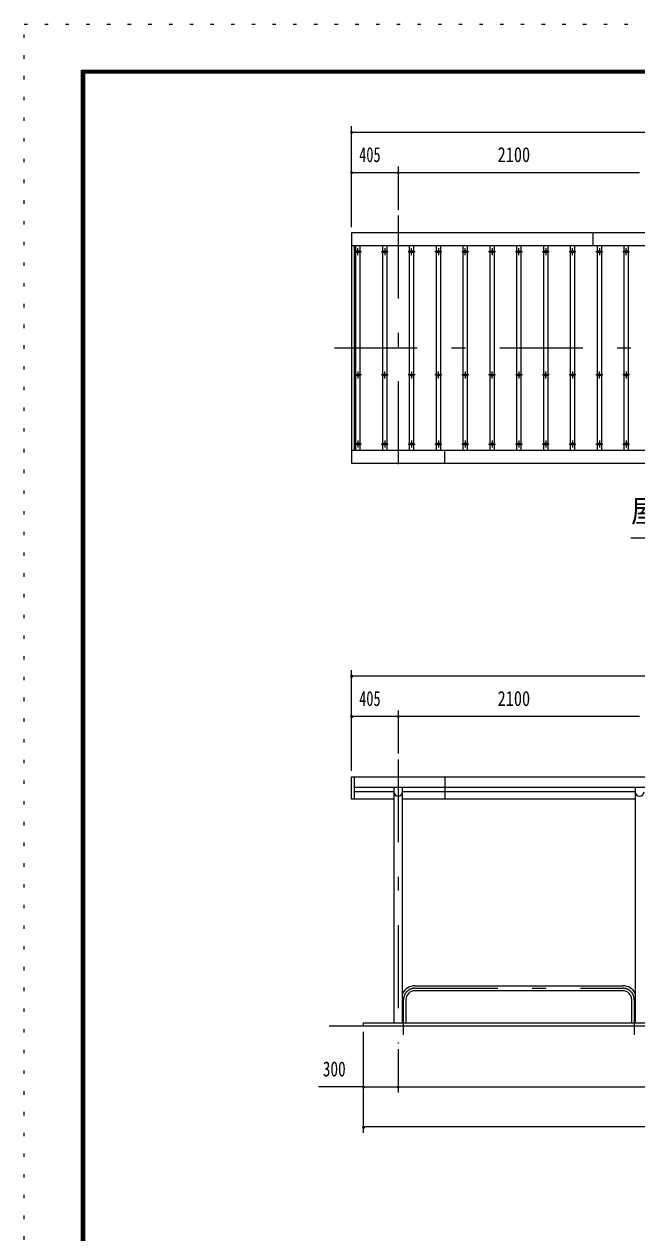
# Model space of a CAD drawing. Units: millimetres, scale not verified, with parts at other scales. Extents: x -23448 to 23452, y -10500 to 10500.
# Drawn here: x -6248 to -920, y 0 to 10500 of the extents above; entities that cross this region are included whole.
import ezdxf
from ezdxf.enums import TextEntityAlignment as Align

# ---------------------------------------------------------------- set-up
doc = ezdxf.new("R2010")
doc.units = ezdxf.units.MM
doc.header["$LTSCALE"] = 60
doc.linetypes.add('USER3', pattern=[24, 12, -5, 2, -5])
doc.linetypes.add('USER4', pattern=[3, 0.5, -2.5])
for name, color, linetype, lineweight in [('0-2_1-0BOLD', 7, 'Continuous', 18), ('0-3_1-2CENTER', 3, 'USER3', 18), ('0-4_1-4THIN', 4, 'Continuous', 18), ('0-5_1-5DIM', 3, 'Continuous', 18), ('0-C_F-F', 5, 'Continuous', 18), ('0-D_F-E_J_ADD', 5, 'USER4', 18)]:
    doc.layers.add(name, color=color, linetype=linetype, lineweight=lineweight)
doc.styles.add('ＭＳ ゴシック', font='')
doc.styles.get('ＭＳ ゴシック').set_extended_font_data('MS Gothic')

msp = doc.modelspace()

# ---------------------------------------------------------------- linework, layer by layer
at = {"layer": '0-2_1-0BOLD'}
for p, q in [((-1300.47, 8577.67), (-1300.47, 8687.67)), ((-3400.47, 8577.67), (4759.53, 8577.67)), ((-3375.47, 6797.67), (-3375.47, 8577.67)), ((4759.53, 6797.67), (-3400.47, 6797.67)), ((-2590.47, 6687.67), (-2590.47, 6797.67)), ((-3375.47, 3768.55), (-3375.47, 3962.67)), ((-2590.47, 3962.67), (-2590.47, 3768.55)), ((4734.54, 3868.72), (-3375.47, 3868.72)), ((-3375.47, 3834.18), (-3033.62, 3834.18)), ((-3033.62, 3868.72), (-3033.62, 1824.67)), ((-2957.32, 1824.67), (-2957.32, 3868.72)), ((-2957.32, 3834.18), (-933.62, 3834.18)), ((-933.62, 3868.72), (-933.62, 1824.67)), ((-933.62, 3768.55), (-2957.32, 3768.55)), ((-2849.11, 2146.02), (-1041.82, 2146.02)), ((-1041.82, 2103.32), (-2849.11, 2103.32)), ((-2927.76, 2024.67), (-2927.76, 1824.67)), ((-963.17, 1824.67), (-963.17, 2024.67)), ((4954.54, 1794.67), (-3595.47, 1794.67))]:
    msp.add_line(p, q, dxfattribs=at)
msp.add_lwpolyline([(4759.53, 6687.67), (4759.53, 8687.67), (-3400.47, 8687.67), (-3400.47, 6687.67)], close=True, dxfattribs=at)
for points in [[(-3033.62, 3768.55), (-3400.47, 3768.55), (-3400.47, 3962.67), (4759.53, 3962.67), (4759.53, 3768.55), (4392.68, 3768.55)], [(-3295.47, 1794.67), (-3295.47, 1824.67), (4654.53, 1824.67), (4654.53, 1794.67)]]:
    msp.add_lwpolyline(points, dxfattribs=at)
for centre in [(-3345.47, 8522.67), (-3112.14, 8522.67), (-2878.8, 8522.67), (-2645.47, 8522.67), (-2412.14, 8522.67), (-2178.8, 8522.67), (-1945.47, 8522.67), (-1712.14, 8522.67), (-1478.8, 8522.67), (-1245.47, 8522.67), (-1012.14, 8522.67), (-3345.47, 7452.68), (-3112.14, 7452.68), (-2878.8, 7452.68), (-2645.47, 7452.68), (-2412.14, 7452.68), (-2178.8, 7452.68), (-1945.47, 7452.68), (-1712.14, 7452.68), (-1478.8, 7452.68), (-1245.47, 7452.68), (-1012.14, 7452.68), (-3345.47, 6852.68), (-3112.14, 6852.68), (-2878.8, 6852.68), (-2645.47, 6852.68), (-2412.14, 6852.68), (-2178.8, 6852.68), (-1945.47, 6852.68), (-1712.14, 6852.68), (-1478.8, 6852.68), (-1245.47, 6852.68), (-1012.14, 6852.68)]:
    msp.add_circle(centre, 10, dxfattribs=at)
for centre, radius, start, end in [((-2995.47, 3830.56), 38.15, 180, 0), ((-895.47, 3830.56), 38.15, 180, 0), ((-2849.11, 2024.67), 121.35, 90, 153.08894), ((-2849.11, 2024.67), 78.65, 90, 180), ((-1041.82, 2024.67), 121.35, 26.92177, 90), ((-1041.82, 2024.67), 78.65, 0, 90)]:
    msp.add_arc(centre, radius, start, end, dxfattribs=at)
at = {"layer": '0-3_1-2CENTER'}
for p, q in [((-2995.47, 8837.68), (-2995.47, 6537.67)), ((-3315.47, 8522.67), (-3375.47, 8522.67)), ((-3345.47, 8492.68), (-3345.47, 8552.68)), ((-3082.14, 8522.67), (-3142.14, 8522.67)), ((-3112.14, 8552.68), (-3112.14, 8492.68)), ((-2848.81, 8522.67), (-2908.8, 8522.67)), ((-2878.8, 8492.68), (-2878.8, 8552.68)), ((-2615.47, 8522.67), (-2675.47, 8522.67)), ((-2645.47, 8552.68), (-2645.47, 8492.68)), ((-2382.14, 8522.67), (-2442.14, 8522.67)), ((-2412.14, 8492.68), (-2412.14, 8552.68)), ((-2148.81, 8522.67), (-2208.8, 8522.67)), ((-2178.8, 8552.68), (-2178.8, 8492.68)), ((-1915.47, 8522.67), (-1975.47, 8522.67)), ((-1945.47, 8492.68), (-1945.47, 8552.68)), ((-1682.14, 8522.67), (-1742.14, 8522.67)), ((-1712.14, 8552.68), (-1712.14, 8492.68)), ((-1448.81, 8522.67), (-1508.8, 8522.67)), ((-1478.8, 8492.68), (-1478.8, 8552.68)), ((-1215.47, 8522.67), (-1275.47, 8522.67)), ((-1245.47, 8552.68), (-1245.47, 8492.68)), ((-982.14, 8522.67), (-1042.14, 8522.67)), ((-1012.14, 8492.68), (-1012.14, 8552.68)), ((-3550.47, 7687.67), (4909.53, 7687.67)), ((-3345.47, 7482.68), (-3345.47, 7422.67)), ((-3112.14, 7422.67), (-3112.14, 7482.68)), ((-2878.8, 7482.68), (-2878.8, 7422.67)), ((-2645.47, 7422.67), (-2645.47, 7482.68)), ((-2412.14, 7482.68), (-2412.14, 7422.67)), ((-2178.8, 7422.67), (-2178.8, 7482.68)), ((-1945.47, 7482.68), (-1945.47, 7422.67)), ((-1712.14, 7422.67), (-1712.14, 7482.68)), ((-1478.8, 7482.68), (-1478.8, 7422.67)), ((-1245.47, 7422.67), (-1245.47, 7482.68)), ((-1012.14, 7482.68), (-1012.14, 7422.67)), ((-3315.47, 7452.68), (-3375.47, 7452.68)), ((-3082.14, 7452.68), (-3142.14, 7452.68)), ((-2848.81, 7452.68), (-2908.8, 7452.68)), ((-2615.47, 7452.68), (-2675.47, 7452.68)), ((-2382.14, 7452.68), (-2442.14, 7452.68)), ((-2148.81, 7452.68), (-2208.8, 7452.68)), ((-1915.47, 7452.68), (-1975.47, 7452.68)), ((-1682.14, 7452.68), (-1742.14, 7452.68)), ((-1448.81, 7452.68), (-1508.8, 7452.68)), ((-1215.47, 7452.68), (-1275.47, 7452.68)), ((-982.14, 7452.68), (-1042.14, 7452.68)), ((-3315.47, 6852.68), (-3375.47, 6852.68)), ((-3345.47, 6882.68), (-3345.47, 6822.68)), ((-3142.14, 6852.68), (-3082.14, 6852.68)), ((-3112.14, 6882.68), (-3112.14, 6822.68)), ((-2908.8, 6852.68), (-2848.81, 6852.68)), ((-2878.8, 6882.68), (-2878.8, 6822.68)), ((-2675.47, 6852.68), (-2615.47, 6852.68)), ((-2645.47, 6882.68), (-2645.47, 6822.68)), ((-2442.14, 6852.68), (-2382.14, 6852.68)), ((-2412.14, 6882.68), (-2412.14, 6822.68)), ((-2208.8, 6852.68), (-2148.81, 6852.68)), ((-2178.8, 6882.68), (-2178.8, 6822.68)), ((-1975.47, 6852.68), (-1915.47, 6852.68)), ((-1945.47, 6882.68), (-1945.47, 6822.68)), ((-1742.14, 6852.68), (-1682.14, 6852.68)), ((-1712.14, 6882.68), (-1712.14, 6822.68)), ((-1508.8, 6852.68), (-1448.81, 6852.68)), ((-1478.8, 6882.68), (-1478.8, 6822.68)), ((-1275.47, 6852.68), (-1215.47, 6852.68)), ((-1245.47, 6882.68), (-1245.47, 6822.68)), ((-1042.14, 6852.68), (-982.14, 6852.68)), ((-1012.14, 6882.68), (-1012.14, 6822.68)), ((-2995.47, 4112.67), (-2995.47, 1644.67)), ((-2849.11, 2124.67), (-1041.82, 2124.67)), ((-2949.11, 1719.67), (-2949.11, 2024.67)), ((-941.82, 2024.67), (-941.82, 1719.67))]:
    msp.add_line(p, q, dxfattribs=at)
for centre, start, end in [((-2849.11, 2024.67), 90, 180), ((-1041.82, 2024.67), 0, 90)]:
    msp.add_arc(centre, 100, start, end, dxfattribs=at)
at = {"layer": '0-4_1-4THIN'}
for p, q in [((-3365.47, 8577.68), (-3365.47, 6797.68)), ((-3325.47, 6797.68), (-3325.47, 8577.68)), ((-3132.14, 8577.68), (-3132.14, 6797.68)), ((-3092.14, 6797.68), (-3092.14, 8577.68)), ((-2898.81, 8577.68), (-2898.81, 6797.68)), ((-2858.81, 6797.68), (-2858.81, 8577.68)), ((-2665.47, 8577.68), (-2665.47, 6797.68)), ((-2625.47, 6797.68), (-2625.47, 8577.68)), ((-2432.14, 8577.68), (-2432.14, 6797.68)), ((-2392.14, 6797.68), (-2392.14, 8577.68)), ((-2198.81, 8577.68), (-2198.81, 6797.68)), ((-2158.81, 6797.68), (-2158.81, 8577.68)), ((-1965.47, 8577.68), (-1965.47, 6797.68)), ((-1925.47, 6797.68), (-1925.47, 8577.68)), ((-1732.14, 8577.68), (-1732.14, 6797.68)), ((-1692.14, 6797.68), (-1692.14, 8577.68)), ((-1498.81, 8577.68), (-1498.81, 6797.68)), ((-1458.81, 6797.68), (-1458.81, 8577.68)), ((-1265.47, 8577.68), (-1265.47, 6797.68)), ((-1225.47, 6797.68), (-1225.47, 8577.68)), ((-1032.14, 8577.68), (-1032.14, 6797.68)), ((-992.14, 6797.68), (-992.14, 8577.68))]:
    msp.add_line(p, q, dxfattribs=at)
at = {"layer": '0-5_1-5DIM'}
for p, q in [((-3390.47, 9562.67), (-3410.47, 9562.67)), ((-3400.47, 8737.67), (-3400.47, 9612.67)), ((-3400.47, 9562.67), (4759.53, 9562.67)), ((-2995.47, 9262.68), (-2995.47, 8887.68)), ((-3390.47, 9212.68), (-3410.47, 9212.68)), ((-3400.47, 9212.68), (-2995.47, 9212.68)), ((-2985.47, 9212.68), (-3005.47, 9212.68)), ((-2995.47, 9212.68), (-895.47, 9212.68)), ((-970.46, 6037.67), (2329.54, 6037.67)), ((-3390.47, 4837.67), (-3410.47, 4837.67)), ((-3400.47, 4012.67), (-3400.47, 4887.67)), ((-3400.47, 4837.67), (4759.53, 4837.67)), ((-2995.47, 4537.67), (-2995.47, 4162.67)), ((-3390.47, 4487.67), (-3410.47, 4487.67)), ((-3400.47, 4487.67), (-2995.47, 4487.67)), ((-2985.47, 4487.67), (-3005.47, 4487.67)), ((-2995.47, 4487.67), (-895.47, 4487.67)), ((-3295.47, 869.67), (-3295.47, 1744.67)), ((-2995.47, 1594.67), (-2995.47, 1219.67)), ((-3295.47, 1269.67), (-3687.97, 1269.67)), ((-3285.47, 1269.67), (-3305.47, 1269.67)), ((-3295.47, 1269.67), (-2995.47, 1269.67)), ((-2985.47, 1269.67), (-3005.47, 1269.67)), ((-2995.47, 1269.67), (4354.53, 1269.67)), ((-3285.47, 919.67), (-3305.47, 919.67)), ((4654.53, 919.67), (-3295.47, 919.67))]:
    msp.add_line(p, q, dxfattribs=at)
for centre in [(-3400.47, 9562.67), (-3400.47, 9212.68), (-2995.47, 9212.68), (-3400.47, 4837.67), (-3400.47, 4487.67), (-2995.47, 4487.67), (-3295.47, 1269.67), (-2995.47, 1269.67), (-3295.47, 919.67)]:
    msp.add_arc(centre, 10, 180, 0, dxfattribs=at)
at = {"layer": '0-C_F-F'}
for points in [[(22951.87, -10000), (-5748.13, -10000), (-5748.13, 10100), (22951.87, 10100)], [(22949.37, -9997.5), (-5745.63, -9997.5), (-5745.63, 10097.5), (22949.37, 10097.5)], [(22946.87, -9995), (22946.87, 10095), (-5743.13, 10095), (-5743.13, -9995)], [(22944.37, -9992.5), (-5740.63, -9992.5), (-5740.63, 10092.5), (22944.37, 10092.5)], [(22941.87, -9990), (22941.87, 10090), (-5738.13, 10090), (-5738.13, -9990)], [(22939.37, -9987.5), (-5735.63, -9987.5), (-5735.63, 10087.5), (22939.37, 10087.5)], [(22936.87, -9985), (22936.87, 10085), (-5733.13, 10085), (-5733.13, -9985)], [(22934.37, -9982.5), (-5730.63, -9982.5), (-5730.63, 10082.5), (22934.37, 10082.5)], [(22931.87, -9980), (-5728.13, -9980), (-5728.13, 10080), (22931.87, 10080)], [(22929.37, -9977.5), (-5725.63, -9977.5), (-5725.63, 10077.5), (22929.37, 10077.5)], [(22926.87, -9975), (22926.87, 10075), (-5723.12, 10075), (-5723.12, -9975)]]:
    msp.add_lwpolyline(points, close=True, dxfattribs=at)
at = {"layer": '0-D_F-E_J_ADD'}
msp.add_lwpolyline([(23451.87, -10500), (-6248.13, -10500), (-6248.13, 10500), (23451.87, 10500)], close=True, dxfattribs=at)

# ---------------------------------------------------------------- texts
at = {"layer": '0-5_1-5DIM', "color": 7, "style": 'ＭＳ ゴシック'}
for s, height, width, p in [('405', 130.2, 0.7, (-3334.35, 9262.68)), ('2100', 130.2, 0.8, (-2130.86, 9262.68)), ('屋根伏図\u3000Ｓ＝１／５０', 195.4, 0.9, (-970.46, 6114.32)), ('405', 130.2, 0.7, (-3334.35, 4537.67)), ('2100', 130.2, 0.8, (-2130.86, 4537.67)), ('300', 130.2, 0.75, (-3650.82, 1319.67))]:
    msp.add_text(s, height=height, dxfattribs=dict(at, width=width)).set_placement(p, align=Align.BOTTOM_LEFT)

doc.saveas('drawing.dxf')
